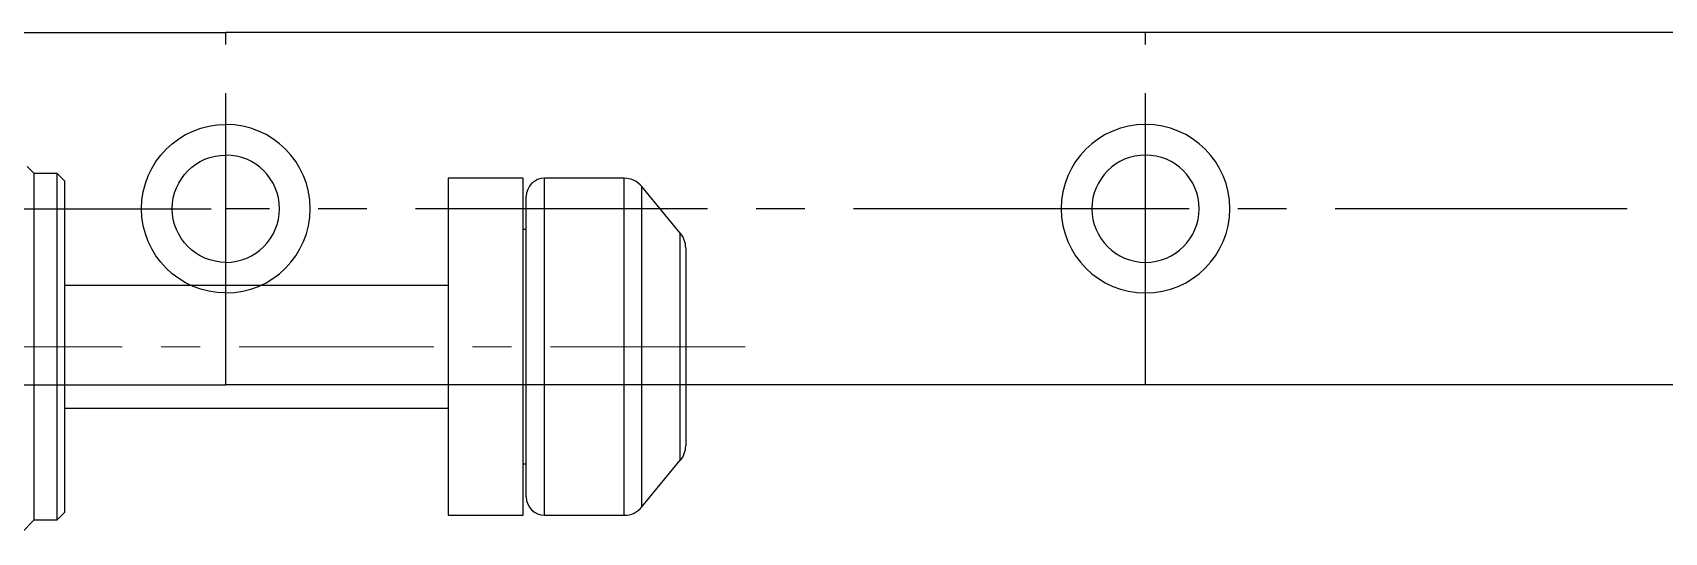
# Model space of a CAD drawing. Extents: x 500 to 100500, y -14500 to 21140.
# Drawn here: x 12436.1 to 12542.6, y -6817.2 to -6784.5 of the extents above; entities that cross this region are included whole.
import ezdxf

# ---------------------------------------------------------------- set-up
doc = ezdxf.new("R2010")
doc.units = 0
doc.linetypes.add('CENTER2', pattern=[28.575, 19.05, -3.175, 3.175, -3.175])
doc.linetypes.add('CENTERX2', pattern=[20.32, 12.7, -2.54, 2.54, -2.54])
doc.layers.get('0').update_dxf_attribs({"linetype": 'CONTINUOUS'})
doc.layers.add('D', color=7, linetype='CONTINUOUS')
doc.layers.add('M06SMMF-001B', color=7, linetype='CONTINUOUS')

# ---------------------------------------------------------------- blocks, each defined once
blk = doc.blocks.new('Kr2-adsfa2-l065-A$C040E6A72')
for p, q in [((107.64, 23.8), (107.18, 24.26)), ((109.14, 23.8), (107.64, 23.8)), ((107.64, 12.5), (107.64, 23.8)), ((109.64, 23.3), (109.14, 23.8)), ((109.14, 12.5), (109.14, 23.8)), ((139.54, 23.5), (134.64, 23.5)), ((134.64, 23.5), (134.64, 12.5)), ((139.54, 12.5), (139.54, 23.5)), ((146.13, 23.5), (140.94, 23.5)), ((140.94, 12.5), (140.94, 23.5)), ((146.13, 12.5), (146.13, 23.5)), ((109.64, 12.5), (109.64, 23.3)), ((149.79, 19.92), (147.29, 22.96)), ((147.29, 12.5), (147.29, 22.96)), ((139.74, 20.15), (139.54, 20.15)), ((149.79, 12.5), (149.79, 19.92)), ((134.64, 16.5), (109.64, 16.5)), ((107.64, 1.2), (107.64, 12.5)), ((109.14, 1.2), (109.14, 12.5)), ((109.64, 1.7), (109.64, 12.5)), ((134.64, 12.5), (134.64, 1.5)), ((139.54, 1.5), (139.54, 12.5)), ((140.94, 1.5), (140.94, 12.5)), ((146.13, 1.5), (146.13, 12.5)), ((147.29, 2.05), (147.29, 12.5)), ((149.79, 5.09), (149.79, 12.5)), ((109.64, 8.5), (134.64, 8.5)), ((139.54, 4.85), (139.74, 4.85)), ((147.29, 2.05), (149.79, 5.09)), ((106.82, 0.39), (107.64, 1.2)), ((107.64, 1.2), (109.14, 1.2)), ((109.14, 1.2), (109.64, 1.7)), ((134.64, 1.5), (139.54, 1.5)), ((140.94, 1.5), (146.13, 1.5))]:
    blk.add_line(p, q)
at = {"color": 1, "linetype": 'CENTERX2', "lineweight": 0}
blk.add_line((154.02, 12.5), (0, 12.5), dxfattribs=at)
for centre, radius, start, end in [((140.94, 22.3), 1.2, 90, 180), ((146.13, 22), 1.5, 39.5226, 90), ((148.64, 18.96), 1.5, 0, 39.5226), ((148.64, 6.04), 1.5, 320.4774, 0), ((140.94, 2.7), 1.2, 180, 270), ((146.13, 3), 1.5, 270, 320.4774)]:
    blk.add_arc(centre, radius, start, end)
for points in [[(139.74, 12.5), (139.74, 15.1), (139.74, 17.59), (139.74, 21.27), (139.74, 22.3), (139.74, 22.3)], [(150.14, 18.96), (150.14, 18.96), (150.14, 18.28), (150.14, 15.86), (150.14, 14.22), (150.14, 12.5)], [(139.74, 2.7), (139.74, 2.7), (139.74, 3.74), (139.74, 7.41), (139.74, 9.9), (139.74, 12.5)], [(150.14, 12.5), (150.14, 10.79), (150.14, 9.15), (150.14, 6.72), (150.14, 6.04), (150.14, 6.04)]]:
    blk.add_open_spline(points, degree=3, knots=[0, 0, 0, 0, 0.5, 0.5, 1, 1, 1, 1])
blk = doc.blocks.new('KA$C349004D4')
at = {"color": 150, "linetype": 'Continuous'}
for p, q in [((-20, 11.5), (0, 11.5)), ((-20, 11.5), (-20, -11.50015)), ((-20, -11.50015), (0, -11.50015))]:
    blk.add_line(p, q, dxfattribs=at)
at = {"color": 1, "linetype": 'CENTER2'}
for p, q in [((0, 11.5), (0, -11.50015)), ((-20, 0), (0, 0))]:
    blk.add_line(p, q, dxfattribs=at)
at = {"color": 150, "linetype": 'Continuous'}
for radius in [5.5, 3.5]:
    blk.add_arc((0, 0), radius, 90, 270, dxfattribs=at)
blk = doc.blocks.new('KA$C71AE73A2')
at = {"color": 150, "linetype": 'Continuous'}
for p, q in [((0, 11.5), (59.999998, 11.5)), ((0, -11.50015), (59.999998, -11.50015))]:
    blk.add_line(p, q, dxfattribs=at)
at = {"color": 1, "linetype": 'CENTER2'}
for p, q in [((0, 11.5), (0, -11.50015)), ((59.999998, 11.5), (59.999998, -11.50015)), ((0, 0), (59.999998, 0))]:
    blk.add_line(p, q, dxfattribs=at)
at = {"color": 150, "linetype": 'Continuous'}
for centre, radius, start, end in [((0, 0), 5.5, 270, 90), ((59.999998, 0), 5.5, 90, 270), ((0, 0), 3.5, 270, 90), ((59.999998, 0), 3.5, 90, 270)]:
    blk.add_arc(centre, radius, start, end, dxfattribs=at)
blk = doc.blocks.new('KF4X')
at = {"color": 7, "linetype": 'Continuous', "xscale": -1, "rotation": 180}
blk.add_blockref('KA$C349004D4', (86585.38, -119640.32, 69.39), dxfattribs=at)
at = {"color": 7, "linetype": 'Continuous', "rotation": 180}
for p in [(86645.38, -119640.32, 69.39), (86705.38, -119640.32, 69.39)]:
    blk.add_blockref('KA$C71AE73A2', p, dxfattribs=at)
blk = doc.blocks.new('KSKDKFK')
at = {"layer": 'M06SMMF-001B'}
blk.add_blockref('KF4X', (-105004.29, 93106.14, -121.77), dxfattribs=at)

msp = doc.modelspace()

# ---------------------------------------------------------------- block references
msp.add_blockref('Kr2-adsfa2-l065-A$C040E6A72', (12328.58, -6817.54, -118.12))
at = {"layer": 'D'}
msp.add_blockref('KSKDKFK', (30867.63, 19738.15, -55.27), dxfattribs=at)

doc.saveas('drawing.dxf')
